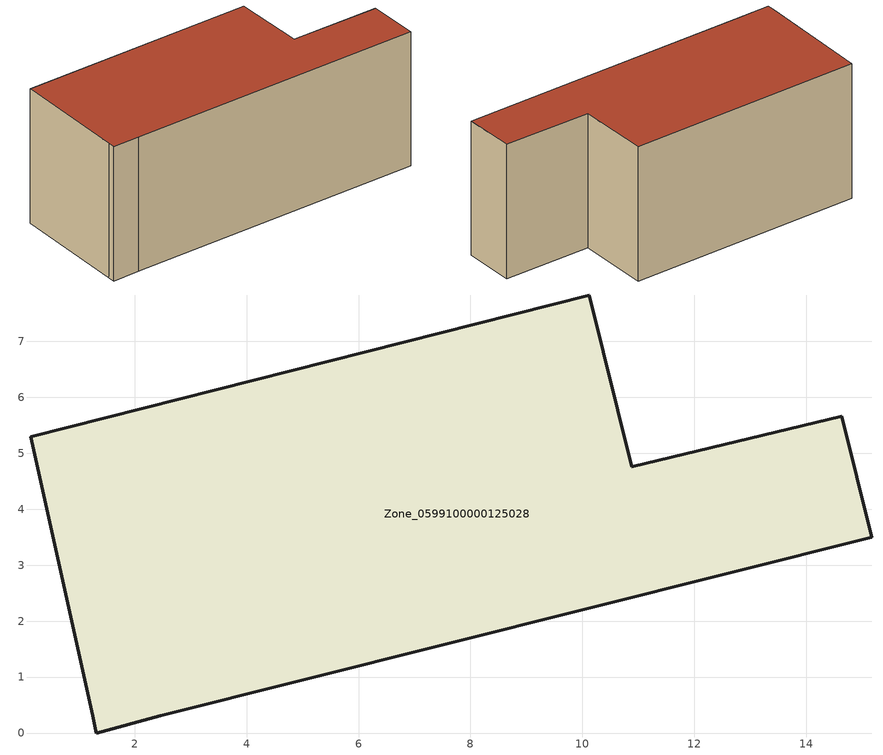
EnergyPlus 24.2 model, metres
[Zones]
Zone_0599100000125028
 floor ground (C_G): 1.31,0 1.25,0.31 0.14,5.29 10.12,7.83 10.88,4.76 14.64,5.66 15.17,3.5 2.46,0.31 z0
 wall outside (C_F): 15.17,3.5 14.64,5.66 10.88,4.76 10.12,7.83 0.14,5.29 1.25,0.31 1.31,0 2.46,0.31 15.17,3.5 z0:5.91
 roof outside (C_R): 1.25,0.31 1.31,0 2.46,0.31 15.17,3.5 14.64,5.66 10.88,4.76 10.12,7.83 0.14,5.29 z5.91
[BUILDING]
Pand.0599100000125028: North Axis=0; Terrain=City; Loads Convergence Tolerance Value=0.04; Temperature Convergence Tolerance Value=0.4; Solar Distribution=FullExterior; Maximum Number of Warmup Days=25; Minimum Number of Warmup Days=1
[Site:Location]
Rotterdam.The.Hague.AP_ZH_NLD Design_Conditions: Latitude=51.96; Longitude=4.45; Time Zone=1; Elevation=-4.5
[SITE:GROUNDTEMPERATURE:BUILDINGSURFACE]
18, 18, 18, 18, 18, 18, 18, 18, 18, 18, 18, 18
[MATERIAL] Thermal Absorptance=0.9; Solar Absorptance=0.7; Visible Absorptance=0.7
Name | Roughness | Thickness | Conductivity | Density | Specific Heat
G.TI.1975-1991 | MediumSmooth | 0.15 | 0.288461 | 540 | 1210
F.TI.1975-1991 | Rough | 0.3 | 0.230769 | 1920 | 840
R.TI.1975-1991 | MediumRough | 0.2 | 0.153846 | 1500 | 1000
[CONSTRUCTION]
C_G: G.TI.1975-1991
C_F: F.TI.1975-1991
C_R: R.TI.1975-1991
[ZONE]
Zone_0599100000125028: Type=1; Multiplier=1; Ceiling Height=Autocalculate; Volume=Autocalculate; Floor Area=autocalculate; Part of Total Floor Area=Yes
[ZONEINFILTRATION:DESIGNFLOWRATE]
Infil_Zone_0599100000125028: Zone or ZoneList or Space or SpaceList=Zone_0599100000125028; Schedule=AlwaysOn; Design Flow Rate Calculation Method=Flow/Area; Flow Rate per Floor Area=0.003; Constant Term Coefficient=1; Temperature Term Coefficient=0; Velocity Term Coefficient=0; Velocity Squared Term Coefficient=0
[HVACTEMPLATE:ZONE:IDEALLOADSAIRSYSTEM]
Zone_0599100000125028: Maximum Heating Supply Air Temperature=50; Minimum Cooling Supply Air Temperature=13; Maximum Heating Supply Air Humidity Ratio=0.0156; Minimum Cooling Supply Air Humidity Ratio=0.0077; Heating Limit=NoLimit; Cooling Limit=NoLimit; Dehumidification Control Type=ConstantSensibleHeatRatio; Cooling Sensible Heat Ratio=0.7; Dehumidification Setpoint=60; Humidification Control Type=None; Humidification Setpoint=30; Outdoor Air Method=None; Outdoor Air Flow Rate per Person=0.00944; Outdoor Air Flow Rate per Zone Floor Area=0; Outdoor Air Flow Rate per Zone=0; Demand Controlled Ventilation Type=None; Outdoor Air Economizer Type=NoEconomizer; Heat Recovery Type=None; Sensible Heat Recovery Effectiveness=0.7; Latent Heat Recovery Effectiveness=0.65
[ZONECONTROL:THERMOSTAT]
ThermostatControl_Zone_0599100000125028: Zone or ZoneList=Zone_0599100000125028; Control Type Schedule=DualSetpointControlType; Control 1=Thermostat_Zone_0599100000125028; Temperature Difference Between Cutout And Setpoint=0
[THERMOSTATSETPOINT:DUALSETPOINT]
Thermostat_Zone_0599100000125028: Heating Setpoint Temperature Schedule=HeatingSetpoint_Zone_0599100000125028; Cooling Setpoint Temperature Schedule=CoolingSetpoint_Zone_0599100000125028
[SCHEDULE:COMPACT]
HeatingSetpoint_Zone_0599100000125028: Through: 12/31, For: AllDays, Until: 24:00, 21
CoolingSetpoint_Zone_0599100000125028: Through: 12/31, For: AllDays, Until: 24:00, 24
DualSetpointControlType: Through: 12/31, For: AllDays, Until: 24:00, 4
AlwaysOn: Through: 12/31, For: AllDays, Until: 24:00, 1
